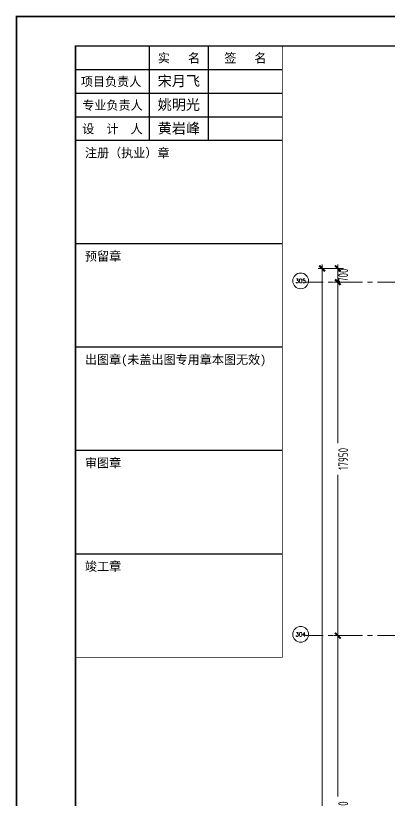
# Model space of a CAD drawing. Extents: x -1201378 to 2367219, y -619313 to 244905.
# Drawn here: x -887929 to -868961, y -209761 to -169915 of the extents above; entities that cross this region are included whole.
import ezdxf
from ezdxf.enums import TextEntityAlignment as Align

# ---------------------------------------------------------------- set-up
doc = ezdxf.new("R2010")
doc.units = 0
doc.header["$LTSCALE"] = 1000
doc.linetypes.add('CENTER', pattern=[2, 1.25, -0.25, 0.25, -0.25])
doc.layers.get('0').update_dxf_attribs({"linetype": 'CONTINUOUS'})
doc.layers.get('Defpoints').update_dxf_attribs({"linetype": 'CONTINUOUS'})
doc.layers.add('0-cxFrame', color=155, linetype='CONTINUOUS')
doc.layers.add('qianming', color=155, linetype='CONTINUOUS')
for name, color, linetype, lineweight in [('0-cxText', 131, 'CONTINUOUS', 25), ('S-axis', 111, 'CONTINUOUS', 0), ('S-dote', 5, 'CENTER', 0)]:
    doc.layers.add(name, color=color, linetype=linetype, lineweight=lineweight)
doc.styles.add('_TCH_AXIS', font='COMPLEX', dxfattribs={"bigfont": 'GBCBIG'})
doc.styles.add('cx_biaoti', font='')
doc.styles.add('cx_tuming', font='simhei.ttf')
doc.styles.add('cx_tuqian1', font='')
doc.styles.add('TSSD_Dimension', font='tssdeng.shx', dxfattribs={"width": 0.7, "bigfont": 'hztxt.shx'})
doc.styles.add('图框宋体', font='', dxfattribs={"width": 0.75})
doc.styles.add('黑体', font='simhei.ttf', dxfattribs={"width": 0.8})
doc.styles.get('cx_biaoti').set_extended_font_data('SimSun')
doc.styles.get('cx_tuqian1').set_extended_font_data('SimSun')
doc.styles.get('图框宋体').set_extended_font_data('SimSun')
doc.dimstyles.new('TSSD_200_200', dxfattribs={"dimtxt": 500, "dimasz": 200, "dimexe": 200, "dimexo": 500, "dimgap": 200, "dimtad": 1, "dimdec": 0, "dimzin": 0, "dimdsep": 46, "dimtxsty": 'TSSD_Dimension', "dimblk": 'ARCHTICK', "dimcen": 0, "dimdle": 200, "dimclrt": 7, "dimadec": 0, "dimazin": 0, "dimtfac": 1, "dimtdec": 0, "dimtix": 1, "dimtmove": 2, "dimatfit": 3, "dimfxl": 1, "dimtolj": 1, "dimtzin": 0, "dimarcsym": 0})

# ---------------------------------------------------------------- blocks, each defined once
blk = doc.blocks.new('_ArchTick')
at = {"color": 0, "linetype": 'ByBlock', "const_width": 0.5}
blk.add_lwpolyline([(-0.71, -0.71), (0.71, 0.71)], dxfattribs=at)
blk = doc.blocks.new('*D515')
at = {"layer": 'Defpoints', "color": 0, "transparency": 16777216}
for p in [(-270790, -282748), (-271576, -283448), (-270790, -283448)]:
    blk.add_point(p, dxfattribs=at)
at = {"layer": 'S-axis', "color": 0, "lineweight": -2, "transparency": 16777216}
for p, q in [((-271290, -282748), (-271776, -282748)), ((-271576, -282548), (-271576, -283648)), ((-271290, -283448), (-271776, -283448))]:
    blk.add_line(p, q, dxfattribs=at)
at = {"layer": 'S-axis', "color": 0, "lineweight": -2, "transparency": 16777216, "xscale": 200, "yscale": 200, "zscale": 200}
for p, rotation in [((-271576, -282748), 90), ((-271576, -283448), 270)]:
    blk.add_blockref('_ArchTick', p, dxfattribs=dict(at, rotation=rotation))
at = {"layer": 'S-axis', "color": 7, "transparency": 16777216, "insert": (-271301, -283098), "char_height": 500, "attachment_point": 5, "rotation": 90, "style": 'TSSD_Dimension'}
blk.add_mtext('\\A1;700', dxfattribs=at)
blk = doc.blocks.new('*D516')
at = {"layer": 'Defpoints', "color": 0, "transparency": 16777216}
for p in [(-270790, -283448), (-271576, -301398), (-270790, -301398)]:
    blk.add_point(p, dxfattribs=at)
at = {"layer": 'S-axis', "color": 0, "lineweight": -2, "transparency": 16777216}
for p, q in [((-271576, -283248), (-271576, -291617)), ((-271290, -283448), (-271776, -283448)), ((-271576, -301598), (-271576, -293229)), ((-271290, -301398), (-271776, -301398))]:
    blk.add_line(p, q, dxfattribs=at)
at = {"layer": 'S-axis', "color": 0, "lineweight": -2, "transparency": 16777216, "xscale": 200, "yscale": 200, "zscale": 200}
for p, rotation in [((-271576, -283448), 90), ((-271576, -301398), 270)]:
    blk.add_blockref('_ArchTick', p, dxfattribs=dict(at, rotation=rotation))
at = {"layer": 'S-axis', "color": 7, "transparency": 16777216, "insert": (-271301, -292423), "char_height": 500, "attachment_point": 5, "rotation": 90, "style": 'TSSD_Dimension'}
blk.add_mtext('\\A1;17950', dxfattribs=at)
blk = doc.blocks.new('*D517')
at = {"layer": 'Defpoints', "color": 0, "transparency": 16777216}
for p in [(-270790, -301398), (-271576, -319348), (-270790, -319348)]:
    blk.add_point(p, dxfattribs=at)
at = {"layer": 'S-axis', "color": 0, "lineweight": -2, "transparency": 16777216}
for p, q in [((-271576, -301198), (-271576, -309567)), ((-271290, -301398), (-271776, -301398)), ((-271576, -319548), (-271576, -311179)), ((-271290, -319348), (-271776, -319348))]:
    blk.add_line(p, q, dxfattribs=at)
at = {"layer": 'S-axis', "color": 0, "lineweight": -2, "transparency": 16777216, "xscale": 200, "yscale": 200, "zscale": 200}
for p, rotation in [((-271576, -301398), 90), ((-271576, -319348), 270)]:
    blk.add_blockref('_ArchTick', p, dxfattribs=dict(at, rotation=rotation))
at = {"layer": 'S-axis', "color": 7, "transparency": 16777216, "insert": (-271301, -310373), "char_height": 500, "attachment_point": 5, "rotation": 90, "style": 'TSSD_Dimension'}
blk.add_mtext('\\A1;17950', dxfattribs=at)
blk = doc.blocks.new('*D459')
at = {"layer": 'Defpoints', "color": 0, "transparency": 16777216}
for p in [(-270890, -282748), (-272376, -355948), (-270890, -355948)]:
    blk.add_point(p, dxfattribs=at)
at = {"layer": 'S-axis', "color": 0, "lineweight": -2, "transparency": 16777216}
for p, q in [((-271390, -282748), (-272576, -282748)), ((-272376, -282548), (-272376, -318516)), ((-272376, -356148), (-272376, -320181)), ((-271390, -355948), (-272576, -355948))]:
    blk.add_line(p, q, dxfattribs=at)
at = {"layer": 'S-axis', "color": 0, "lineweight": -2, "transparency": 16777216, "xscale": 200, "yscale": 200, "zscale": 200}
for p, rotation in [((-272376, -282748), 90), ((-272376, -355948), 270)]:
    blk.add_blockref('_ArchTick', p, dxfattribs=dict(at, rotation=rotation))
at = {"layer": 'S-axis', "color": 7, "transparency": 16777216, "insert": (-272101, -319348), "char_height": 500, "attachment_point": 5, "rotation": 90, "style": 'TSSD_Dimension'}
blk.add_mtext('\\A1;73200', dxfattribs=at)
blk = doc.blocks.new('zjcx_lan_xinxi(Dragon)')
for p, q in [((7000, -3200), (0, -3200)), ((7000, -6700), (0, -6700)), ((7000, -10200), (0, -10200)), ((7000, -13700), (0, -13700)), ((7000, -17200), (0, -17200))]:
    blk.add_line(p, q)
at = {"const_width": 25}
blk.add_lwpolyline([(0, -20700), (7000, -20700), (7000, 0), (0, 0)], close=True, dxfattribs=at)
for points in [[(2500, -3200), (2500, 0)], [(4500, -3200), (4500, 0)], [(0, -800), (7000, -800)], [(0, -1600), (7000, -1600)], [(0, -2400), (7000, -2400)]]:
    blk.add_lwpolyline(points)
for points in [[(7000, -3200), (7000, 0)], [(0, -3200), (7000, -3200)], [(0, -20700), (7000, -20700), (7000, -3200)], [(0, -20700), (7000, -20700)]]:
    blk.add_lwpolyline(points, dxfattribs=at)
at = {"style": '图框宋体'}
for s, p in [('实   名', (3500, -400)), ('签   名', (5750, -400)), ('项目负责人', (1204, -1200)), ('专业负责人', (1250, -2000)), ('设  计  人', (1250, -2800))]:
    blk.add_text(s, height=300, dxfattribs=at).set_placement(p, align=Align.MIDDLE)
for s, p in [('注册（执业）章', (318, -3771)), ('预留章', (318, -7271)), ('出图章(未盖出图专用章本图无效)', (318, -10771)), ('审图章', (318, -14271)), ('竣工章', (318, -17771))]:
    blk.add_text(s, height=300, dxfattribs=at).set_placement(p)
blk = doc.blocks.new('T-信息(Dragon)')
at = {"layer": '0-cxFrame'}
blk.add_blockref('zjcx_lan_xinxi(Dragon)', (0, 0), dxfattribs=at)
at = {"layer": 'qianming', "color": 3, "style": 'cx_biaoti'}
for s, p in [('宋月飞', (3497, -1185)), ('姚明光', (3497, -1985)), ('黄岩峰', (3497, -2785))]:
    blk.add_text(s, height=350, dxfattribs=at).set_placement(p, align=Align.MIDDLE_CENTER)
blk = doc.blocks.new('TK22.A0 L(Dragon)')
at = {"layer": '0-cxFrame', "color": 7, "const_width": 0.5}
blk.add_lwpolyline([(0, 0), (-1486, 0), (-1486, 841), (0, 841)], close=True, dxfattribs=at)
at = {"layer": '0-cxFrame', "const_width": 0.5}
blk.add_lwpolyline([(-80, 10), (-1466, 10), (-1466, 831), (-80, 831)], close=True, dxfattribs=at)
at = {"layer": '0-cxFrame', "xscale": 0.009999999999999998, "yscale": 0.009999999999999998, "zscale": 0.009999999999999998}
blk.add_blockref('T-信息(Dragon)', (-1466, 831), dxfattribs=at)
at = {"style": '黑体', "flags": 4}
blk.add_attdef('图幅', text='', height=3.3, dxfattribs=at).set_placement((-40, 3), align=Align.RIGHT)
at = {"layer": '0-cxText', "flags": 4}
for tag, height, style, p in [('建设单位', 3.5, 'cx_tuming', (-45, 240)), ('项目名称', 3.5, 'cx_tuming', (-45, 210)), ('子项名称', 3.5, 'cx_tuming', (-45, 180)), ('工程编号', 3.3, 'cx_tuqian1', (-35, 165)), ('图名1', 3.5, 'cx_tuming', (-45, 87)), ('图名2', 3.5, 'cx_tuming', (-45, 79)), ('图名3', 3.5, 'cx_tuming', (-45, 71)), ('出图日期', 3.3, 'cx_tuqian1', (-39, 60)), ('专业', 3.3, 'cx_tuqian1', (-55, 52)), ('图号', 3.3, 'cx_tuqian1', (-55, 44)), ('版次', 3.3, 'cx_tuqian1', (-20, 44))]:
    blk.add_attdef(tag, text='', height=height, dxfattribs=dict(at, style=style)).set_placement(p, align=Align.MIDDLE)
at = {"layer": 'Defpoints', "color": 6, "flags": 4}
for tag, height, style, p in [('tufu', 3.3, '黑体', (-12, 12)), ('dwfname', 4, 'cx_tuqian1', (-80, 3))]:
    blk.add_attdef(tag, text='', height=height, dxfattribs=dict(at, style=style)).set_placement(p, align=Align.RIGHT)
blk = doc.blocks.new('3#轴网')
at = {"layer": 'S-axis'}
for centre in [(-273461.5, -283383.9), (-273461.5, -301333.9)]:
    blk.add_circle(centre, 400, dxfattribs=at)
at = {"layer": 'S-dote'}
for p, q in [((-78316.2, -283448.2), (-273210.6, -283448.2)), ((-78316.2, -301398.2), (-273210.6, -301398.2))]:
    blk.add_line(p, q, dxfattribs=at)
at = {"layer": 'S-axis', "style": '_TCH_AXIS'}
for s, height, p, p2 in [('305', 206.28, (-273721.8, -283487), (-273201.2, -283487)), ('304', 199.75, (-273723.1, -301433.8), (-273199.9, -301433.8))]:
    blk.add_text(s, height=height, dxfattribs=at).set_placement(p, p2, align=Align.FIT)
at = {"layer": 'S-axis'}
for base, p1, p2, picture, middle in [((-272376.4, -355948.2), (-270890, -282748.2), (-270890, -355948.2), '*D459', (-272101.4, -319348.2)), ((-271576.4, -283448.2), (-270790, -282748.2), (-270790, -283448.2), '*D515', (-271301.4, -283098.2)), ((-271576.4, -301398.2), (-270790, -283448.2), (-270790, -301398.2), '*D516', (-271301.4, -292423.2)), ((-271576.4, -319348.2), (-270790, -301398.2), (-270790, -319348.2), '*D517', (-271301.4, -310373.2))]:
    dim = blk.add_linear_dim(base=base, p1=p1, p2=p2, angle=270, dimstyle='TSSD_200_200', dxfattribs=at)
    dim.commit()
    dim.dimension.update_dxf_attribs({"geometry": picture, "text_midpoint": middle, "dimtype": 161})

msp = doc.modelspace()

# ---------------------------------------------------------------- block references
at = {"layer": '0-cxFrame', "xscale": 150, "yscale": 150, "zscale": 150}
msp.add_blockref('TK22.A0 L(Dragon)', (-664991.7, -296102.2), dxfattribs=at)
at = {"layer": 'S-axis'}
msp.add_blockref('3#轴网', (-600000, 100000), dxfattribs=at)

doc.saveas('drawing.dxf')
